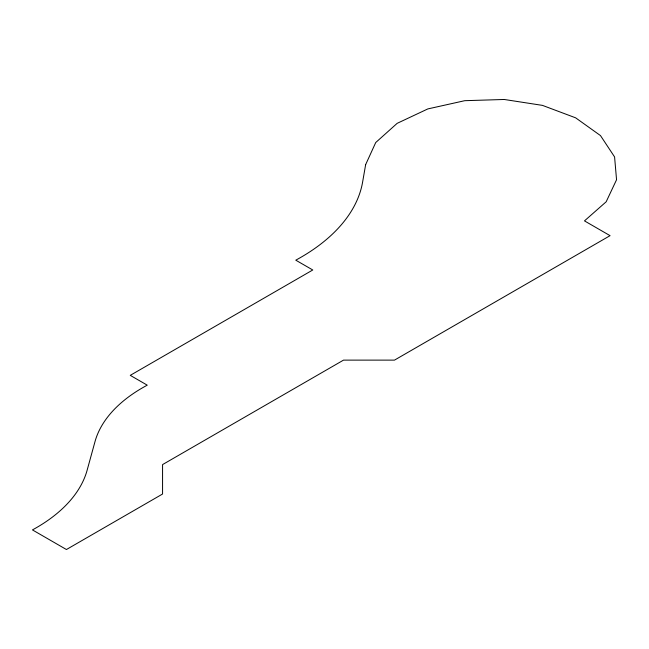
<?xml version="1.0" encoding="UTF-8"?>
<svg xmlns="http://www.w3.org/2000/svg" width="649" height="649" viewBox="0 0 649 649"><rect width="100%" height="100%" fill="white"/><g stroke="black" fill="none" stroke-linecap="round" stroke-linejoin="round"><path stroke-width="0.97" d="M365.647 164.619L362.604 182.109A214.754 123.991 0 0 1 295.774 260.176L312.769 269.984L130.262 375.357L147.25 385.165A169.357 97.78 0 0 0 95.014 441.588L87.136 470.201A181.16 104.594 0 0 1 32.45 529.909L66.425 549.525L162.566 494.019L162.566 464.595L343.524 360.122L394.495 360.122L610.068 235.66L584.481 220.887L606.174 201.782L616.55 179.749L614.587 156.936L600.487 135.592L575.631 117.826L542.459 105.381L504.249 99.475L464.741 100.692L427.837 108.918L397.156 123.342L375.722 142.537L365.647 164.619"/></g></svg>
